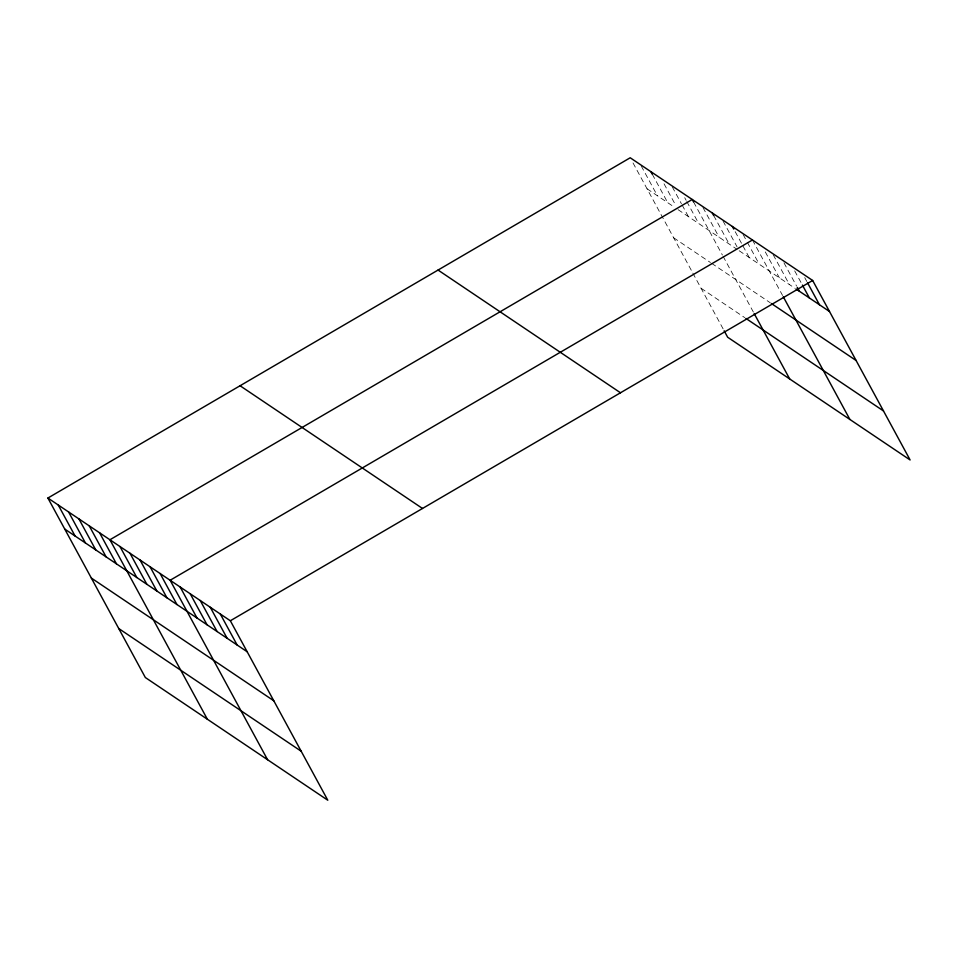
<?xml version="1.0" encoding="UTF-8"?>
<svg xmlns="http://www.w3.org/2000/svg" width="958" height="958" viewBox="0 0 958 958"><rect width="100%" height="100%" fill="white"/><g stroke="black" fill="none" stroke-linecap="round" stroke-linejoin="round"><path stroke-width="0.72" stroke-dasharray="4.79 3.59" d="M647.057 188.786L674.624 207.335M678.072 209.658L736.953 249.26M739.193 250.768L794.936 288.262M673.654 237.776L710.417 262.504M711.566 263.282L770.244 302.752M701.064 288.25L744.713 317.613M804.72 277.616L806.828 281.484M794.685 270.863L801.714 283.784M783.955 262.815L796.589 286.083M773.214 254.78L789.356 284.514M765.286 251.906L779.321 277.76M752.449 239.991L782.59 295.507M743.121 234.53L746.629 240.997M747.324 242.29L759.263 264.264M735.181 231.656L742.21 244.589M742.905 245.883L749.228 257.51M723.05 221.035L737.085 246.889M713.71 215.574L729.158 244.015M702.98 207.539L719.123 237.261M693.64 202.078L722.38 255.008M723.086 256.301L753.503 312.308M684.707 197.707L686.12 200.294M686.814 201.587L698.753 223.561M672.265 186.882L681.389 203.683M682.096 204.976L688.407 216.604M664.038 183.804L675.965 205.778M652.29 174.26L667.738 202.701M641.249 166.009L657.392 195.743M633.022 162.944L692.155 271.844M692.838 273.114L723.458 329.504"/><path stroke-width="1.44" d="M47.9 498.04L230.339 620.76L327.792 800.229L145.341 677.522L47.9 498.04L630.208 157.771L812.659 280.478L910.1 459.96L727.661 337.24L724.152 330.797M752.449 239.991L170.141 580.261L267.581 759.73M230.339 620.76L812.659 280.478M796.05 289.005L829.496 311.506M771.358 303.506L856.093 360.495M745.863 318.391L883.504 410.97M438.046 270.06L620.497 392.78M240.063 385.751L422.502 508.47M64.749 529.067L247.188 651.775M91.345 578.057L273.784 700.765M118.744 628.532L301.195 751.24M807.534 282.778L819.461 304.764M802.409 285.077L809.426 298.01M797.284 287.376L799.391 291.256M783.297 296.8L849.89 419.46M732.379 226.483L733.78 229.07M712.309 212.987L713.71 215.574M693.64 202.078L692.239 199.492L109.93 539.761L207.371 719.242M754.185 313.577L789.691 378.961M650.889 171.674L652.29 174.26M220.304 614.006L237.153 645.033M210.269 607.264L227.118 638.279M200.234 600.51L217.083 631.538M190.211 593.756L207.048 624.784M180.176 587.014L197.013 618.03M160.106 573.507L176.943 604.534M150.071 566.765L166.908 597.792M140.036 560.011L156.873 591.038M130.001 553.269L146.849 584.284M119.966 546.515L136.814 577.542M99.596 532.816L116.433 563.831M89.25 525.858L106.098 556.885M78.915 518.901L95.764 549.928M68.581 511.955L85.418 542.97M58.234 504.998L75.083 536.025"/></g></svg>
